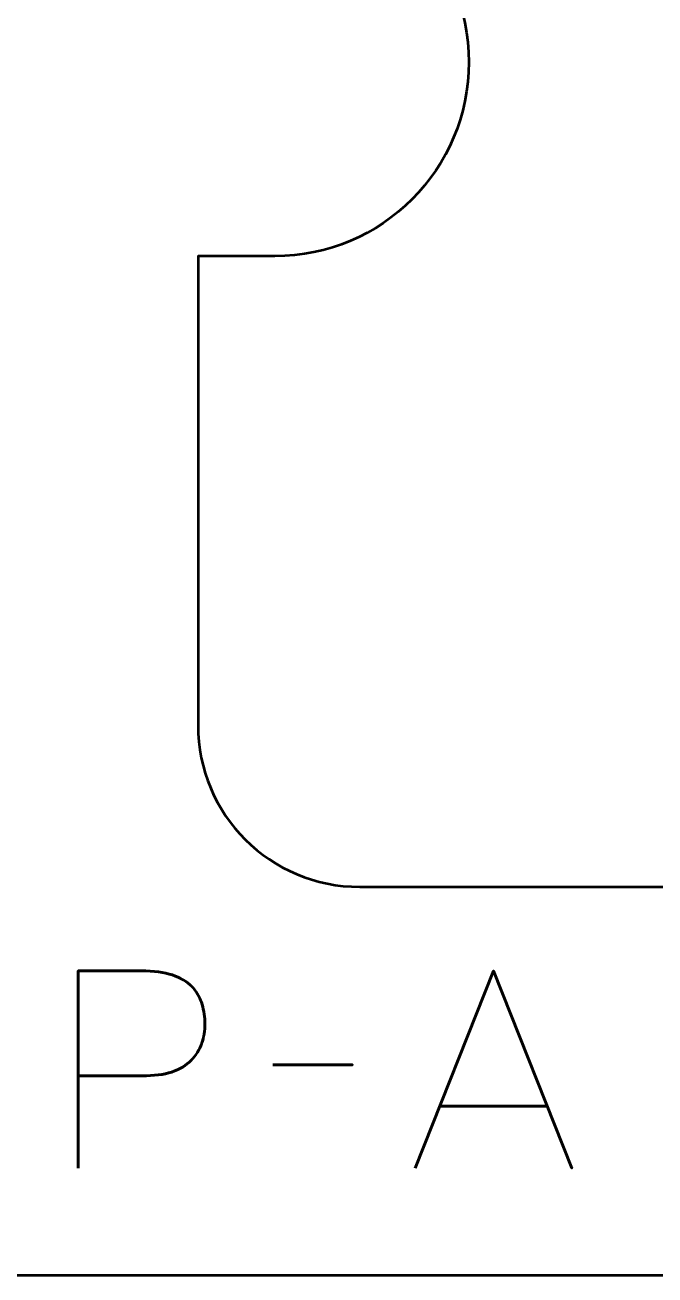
# Model space of a CAD drawing. Header units: centimetres. Extents: x -21 to 0, y -29.7 to 0.
# Drawn here: x -8.685 to -6.737, y -29.7 to -25.835 of the extents above; entities that cross this region are included whole.
import ezdxf

# ---------------------------------------------------------------- set-up
doc = ezdxf.new("R2010")
doc.units = ezdxf.units.CM
doc.header["$MEASUREMENT"] = 0
doc.layers.add('Layer 1', color=7, linetype='Continuous')

msp = doc.modelspace()

# ---------------------------------------------------------------- linework, layer by layer
at = {"layer": 'Layer 1', "color": 22, "lineweight": 53}
msp.add_open_spline([(-21.00003, -29.19995), (-21.00003, -29.19995), (-21.00003, -0.49992), (-21.00003, -0.49992), (-21.00003, -0.49992), (-21.00003, -0.22295), (-20.77694, 0.00004), (-20.49994, 0.00004), (-20.49994, 0.00004), (-20.49994, 0.00004), (-0.50008, 0.00004), (-0.50008, 0.00004), (-0.50008, 0.00004), (-0.22294, 0.00004), (0.00002, -0.22295), (0.00002, -0.49992), (0.00002, -0.49992), (0.00002, -0.49992), (0.00002, -29.19995), (0.00002, -29.19995), (0.00002, -29.19995), (0.00002, -29.47695), (-0.22294, -29.70004), (-0.50008, -29.70004), (-0.50008, -29.70004), (-0.50008, -29.70004), (-20.49994, -29.70004), (-20.49994, -29.70004), (-20.49994, -29.70004), (-20.77694, -29.70004), (-21.00003, -29.47695), (-21.00003, -29.19995)], degree=3, knots=[0, 0, 0, 0, 0.125, 0.125, 0.125, 0.125, 0.25, 0.25, 0.25, 0.25, 0.375, 0.375, 0.375, 0.375, 0.5, 0.5, 0.5, 0.5, 0.625, 0.625, 0.625, 0.625, 0.75, 0.75, 0.75, 0.75, 0.875, 0.875, 0.875, 0.875, 1, 1, 1, 1], dxfattribs=at)
at = {"layer": 'Layer 1', "color": 114, "lineweight": 53}
msp.add_open_spline([(-8.15002, -27.99995), (-8.15002, -27.99995), (-8.15002, -26.55), (-8.15002, -26.55), (-8.15002, -26.55), (-8.15002, -26.55), (-7.9125, -26.55), (-7.9125, -26.55), (-7.9125, -26.55), (-7.58118, -26.55), (-7.3125, -26.28131), (-7.3125, -25.95), (-7.3125, -25.95), (-7.3125, -25.61869), (-7.58118, -25.35), (-7.9125, -25.35), (-7.9125, -25.35), (-7.9125, -25.35), (-8.15002, -25.35), (-8.15002, -25.35), (-8.15002, -25.35), (-8.15002, -25.35), (-8.15002, -19.05), (-8.15002, -19.05), (-8.15002, -19.05), (-8.15002, -19.05), (-7.9125, -19.05), (-7.9125, -19.05), (-7.9125, -19.05), (-7.58118, -19.05), (-7.3125, -18.78132), (-7.3125, -18.45), (-7.3125, -18.45), (-7.3125, -18.11868), (-7.58118, -17.85), (-7.9125, -17.85), (-7.9125, -17.85), (-7.9125, -17.85), (-8.15002, -17.85), (-8.15002, -17.85), (-8.15002, -17.85), (-8.15002, -17.85), (-8.15002, -15.70005), (-8.15002, -15.70005), (-8.15002, -15.70005), (-8.15002, -15.42305), (-7.92693, -15.19995), (-7.64993, -15.19995), (-7.64993, -15.19995), (-7.64993, -15.19995), (-3.35007, -15.19995), (-3.35007, -15.19995), (-3.35007, -15.19995), (-3.07293, -15.19995), (-2.84997, -15.42305), (-2.84997, -15.70005), (-2.84997, -15.70005), (-2.84997, -15.70005), (-2.84997, -15.84998), (-2.84997, -15.84998), (-2.84997, -15.84998), (-2.84997, -15.84998), (-2.84997, -17.1615), (-2.84997, -17.1615), (-2.84997, -17.1615), (-2.84997, -17.1615), (-3.083, -17.1615), (-3.083, -17.1615), (-3.083, -17.1615), (-3.41432, -17.1615), (-3.683, -17.43018), (-3.683, -17.7615), (-3.683, -17.7615), (-3.683, -18.09282), (-3.41432, -18.3615), (-3.083, -18.3615), (-3.083, -18.3615), (-3.083, -18.3615), (-2.84997, -18.3615), (-2.84997, -18.3615), (-2.84997, -18.3615), (-2.84997, -18.3615), (-2.84997, -20.25), (-2.84997, -20.25), (-2.84997, -20.25), (-2.84997, -20.25), (-3.5875, -20.25), (-3.5875, -20.25), (-3.5875, -20.25), (-3.91882, -20.25), (-4.1875, -20.51868), (-4.1875, -20.85), (-4.1875, -20.85), (-4.1875, -21.18132), (-3.91882, -21.45), (-3.5875, -21.45), (-3.5875, -21.45), (-3.5875, -21.45), (-2.84997, -21.45), (-2.84997, -21.45), (-2.84997, -21.45), (-2.84997, -21.45), (-2.84997, -25.4615), (-2.84997, -25.4615), (-2.84997, -25.4615), (-2.84997, -25.4615), (-3.033, -25.4615), (-3.033, -25.4615), (-3.033, -25.4615), (-3.36432, -25.4615), (-3.633, -25.73019), (-3.633, -26.0615), (-3.633, -26.0615), (-3.633, -26.39281), (-3.36432, -26.6615), (-3.033, -26.6615), (-3.033, -26.6615), (-3.033, -26.6615), (-2.84997, -26.6615), (-2.84997, -26.6615), (-2.84997, -26.6615), (-2.84997, -26.6615), (-2.84997, -27.99995), (-2.84997, -27.99995), (-2.84997, -27.99995), (-2.84997, -28.27695), (-3.07293, -28.50005), (-3.35007, -28.50005), (-3.35007, -28.50005), (-3.35007, -28.50005), (-7.64993, -28.50005), (-7.64993, -28.50005), (-7.64993, -28.50005), (-7.92693, -28.50005), (-8.15002, -28.27695), (-8.15002, -27.99995)], degree=3, knots=[0, 0, 0, 0, 0.0294118, 0.0294118, 0.0294118, 0.0294118, 0.0588235, 0.0588235, 0.0588235, 0.0588235, 0.0882353, 0.0882353, 0.0882353, 0.0882353, 0.1176471, 0.1176471, 0.1176471, 0.1176471, 0.1470588, 0.1470588, 0.1470588, 0.1470588, 0.1764706, 0.1764706, 0.1764706, 0.1764706, 0.2058824, 0.2058824, 0.2058824, 0.2058824, 0.2352941, 0.2352941, 0.2352941, 0.2352941, 0.2647059, 0.2647059, 0.2647059, 0.2647059, 0.2941176, 0.2941176, 0.2941176, 0.2941176, 0.3235294, 0.3235294, 0.3235294, 0.3235294, 0.3529412, 0.3529412, 0.3529412, 0.3529412, 0.3823529, 0.3823529, 0.3823529, 0.3823529, 0.4117647, 0.4117647, 0.4117647, 0.4117647, 0.4411765, 0.4411765, 0.4411765, 0.4411765, 0.4705882, 0.4705882, 0.4705882, 0.4705882, 0.5, 0.5, 0.5, 0.5, 0.5294118, 0.5294118, 0.5294118, 0.5294118, 0.5588235, 0.5588235, 0.5588235, 0.5588235, 0.5882353, 0.5882353, 0.5882353, 0.5882353, 0.6176471, 0.6176471, 0.6176471, 0.6176471, 0.6470588, 0.6470588, 0.6470588, 0.6470588, 0.6764706, 0.6764706, 0.6764706, 0.6764706, 0.7058824, 0.7058824, 0.7058824, 0.7058824, 0.7352941, 0.7352941, 0.7352941, 0.7352941, 0.7647059, 0.7647059, 0.7647059, 0.7647059, 0.7941176, 0.7941176, 0.7941176, 0.7941176, 0.8235294, 0.8235294, 0.8235294, 0.8235294, 0.8529412, 0.8529412, 0.8529412, 0.8529412, 0.8823529, 0.8823529, 0.8823529, 0.8823529, 0.9117647, 0.9117647, 0.9117647, 0.9117647, 0.9411765, 0.9411765, 0.9411765, 0.9411765, 0.9705882, 0.9705882, 0.9705882, 0.9705882, 1, 1, 1, 1], dxfattribs=at)
at = {"layer": 'Layer 1', "color": 30, "lineweight": 53}
for points, knots in [([(-8.52016, -29.36992), (-8.52016, -29.36992), (-8.52016, -28.75947), (-8.52016, -28.75947), (-8.52016, -28.75947), (-8.52016, -28.75947), (-8.32543, -28.75947), (-8.32543, -28.75947), (-8.32543, -28.75947), (-8.28648, -28.75961), (-8.25445, -28.76399), (-8.22919, -28.77245), (-8.22919, -28.77245), (-8.20407, -28.78078), (-8.18431, -28.79235), (-8.17006, -28.80703), (-8.17006, -28.80703), (-8.15581, -28.82156), (-8.14565, -28.83821), (-8.13944, -28.85698), (-8.13944, -28.85698), (-8.13337, -28.87575), (-8.12984, -28.89536), (-8.129, -28.9161), (-8.129, -28.9161), (-8.12801, -28.93685), (-8.13041, -28.95717), (-8.13605, -28.97692), (-8.13605, -28.97692), (-8.14184, -28.99668), (-8.15158, -29.0146), (-8.16555, -29.03069), (-8.16555, -29.03069), (-8.17937, -29.04677), (-8.19814, -29.05962), (-8.22171, -29.06907), (-8.22171, -29.06907), (-8.24527, -29.07867), (-8.27448, -29.08346), (-8.30934, -29.08375), (-8.30934, -29.08375), (-8.30934, -29.08375), (-8.52016, -29.08375), (-8.52016, -29.08375), (-8.52016, -29.08375), (-8.52016, -29.08375), (-8.30934, -29.08375), (-8.30934, -29.08375), (-8.30934, -29.08375), (-8.27519, -29.08346), (-8.24626, -29.07867), (-8.22284, -29.06907), (-8.22284, -29.06907), (-8.19927, -29.05962), (-8.1805, -29.04677), (-8.16639, -29.03069), (-8.16639, -29.03069), (-8.15242, -29.0146), (-8.1424, -28.99668), (-8.13648, -28.97692), (-8.13648, -28.97692), (-8.13055, -28.95717), (-8.12801, -28.93685), (-8.129, -28.9161), (-8.129, -28.9161), (-8.12984, -28.89536), (-8.13337, -28.87575), (-8.13972, -28.85698), (-8.13972, -28.85698), (-8.14593, -28.83821), (-8.15637, -28.82156), (-8.17063, -28.80703), (-8.17063, -28.80703), (-8.18502, -28.79235), (-8.20477, -28.78078), (-8.22989, -28.77245), (-8.22989, -28.77245), (-8.25515, -28.76399), (-8.2869, -28.75961), (-8.32543, -28.75947), (-8.32543, -28.75947), (-8.32543, -28.75947), (-8.52016, -28.75947), (-8.52016, -28.75947), (-8.52016, -28.75947), (-8.52016, -28.75947), (-8.52016, -29.36992), (-8.52016, -29.36992)], [0, 0, 0, 0, 0.0454545, 0.0454545, 0.0454545, 0.0454545, 0.0909091, 0.0909091, 0.0909091, 0.0909091, 0.1363636, 0.1363636, 0.1363636, 0.1363636, 0.1818182, 0.1818182, 0.1818182, 0.1818182, 0.2272727, 0.2272727, 0.2272727, 0.2272727, 0.2727273, 0.2727273, 0.2727273, 0.2727273, 0.3181818, 0.3181818, 0.3181818, 0.3181818, 0.3636364, 0.3636364, 0.3636364, 0.3636364, 0.4090909, 0.4090909, 0.4090909, 0.4090909, 0.4545455, 0.4545455, 0.4545455, 0.4545455, 0.5, 0.5, 0.5, 0.5, 0.5454545, 0.5454545, 0.5454545, 0.5454545, 0.5909091, 0.5909091, 0.5909091, 0.5909091, 0.6363636, 0.6363636, 0.6363636, 0.6363636, 0.6818182, 0.6818182, 0.6818182, 0.6818182, 0.7272727, 0.7272727, 0.7272727, 0.7272727, 0.7727273, 0.7727273, 0.7727273, 0.7727273, 0.8181818, 0.8181818, 0.8181818, 0.8181818, 0.8636364, 0.8636364, 0.8636364, 0.8636364, 0.9090909, 0.9090909, 0.9090909, 0.9090909, 0.9545455, 0.9545455, 0.9545455, 0.9545455, 1, 1, 1, 1]), ([(-7.47875, -29.36992), (-7.47875, -29.36992), (-7.2366, -28.75947), (-7.2366, -28.75947), (-7.2366, -28.75947), (-7.2366, -28.75947), (-6.99361, -29.36992), (-6.99361, -29.36992), (-6.99361, -29.36992), (-6.99361, -29.36992), (-7.2366, -28.75947), (-7.2366, -28.75947), (-7.2366, -28.75947), (-7.2366, -28.75947), (-7.47875, -29.36992), (-7.47875, -29.36992)], [0, 0, 0, 0, 0.25, 0.25, 0.25, 0.25, 0.5, 0.5, 0.5, 0.5, 0.75, 0.75, 0.75, 0.75, 1, 1, 1, 1]), ([(-7.91902, -29.05073), (-7.91902, -29.05073), (-7.67264, -29.05073), (-7.67264, -29.05073), (-7.67264, -29.05073), (-7.67264, -29.05073), (-7.91902, -29.05073), (-7.91902, -29.05073)], [0, 0, 0, 0, 0.5, 0.5, 0.5, 0.5, 1, 1, 1, 1]), ([(-7.40255, -29.17773), (-7.40255, -29.17773), (-7.07065, -29.17773), (-7.07065, -29.17773), (-7.07065, -29.17773), (-7.07065, -29.17773), (-7.40255, -29.17773), (-7.40255, -29.17773)], [0, 0, 0, 0, 0.5, 0.5, 0.5, 0.5, 1, 1, 1, 1])]:
    msp.add_open_spline(points, degree=3, knots=knots, dxfattribs=at)

doc.saveas('drawing.dxf')
